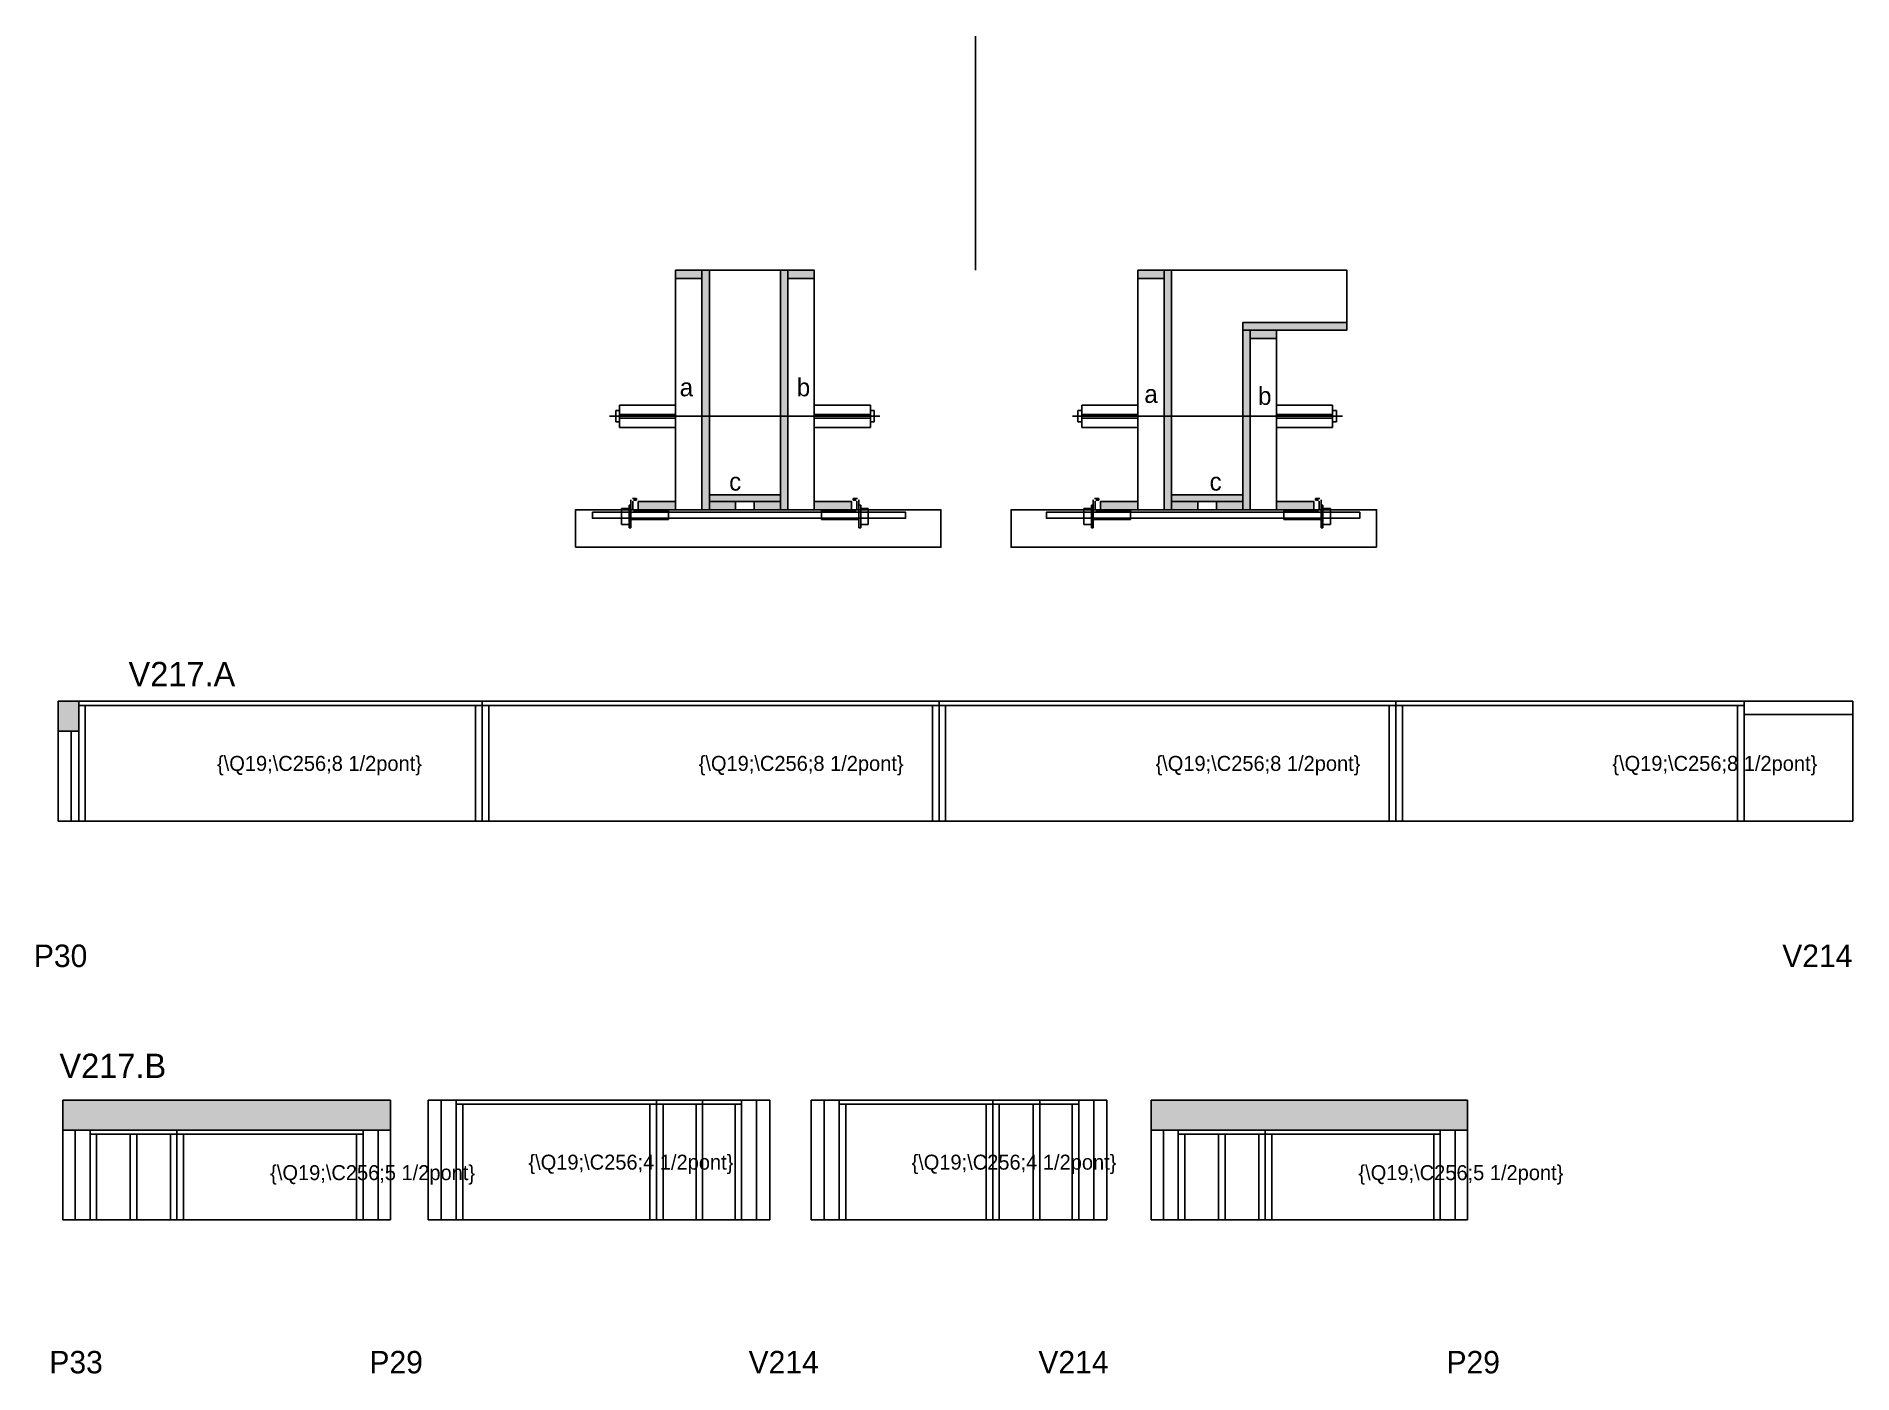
# Model space of a CAD drawing. Header units: metres. Extents: x 7768 to 8738, y 7409 to 8124.
import ezdxf

# ---------------------------------------------------------------- set-up
doc = ezdxf.new("R2010")
doc.units = ezdxf.units.M
for name, color, linetype in [('5', 7, 'Continuous'), ('barrote', 7, 'Continuous'), ('CONCRETO', 7, 'Continuous'), ('COTA', 7, 'Continuous'), ('detalhes', 7, 'Continuous'), ('Hachura', 7, 'Continuous'), ('Madeira', 7, 'Continuous'), ('Painéis', 7, 'Continuous'), ('presilha', 7, 'Continuous'), ('SARR_2.2x7', 7, 'Continuous'), ('SARR_3.5x7', 7, 'Continuous'), ('SCO-___-LAJ', 7, 'Continuous'), ('TENSOR', 7, 'Continuous'), ('texto', 7, 'Continuous'), ('Texto Seção', 7, 'Continuous')]:
    doc.layers.add(name, color=color, linetype=linetype)

msp = doc.modelspace()

# ---------------------------------------------------------------- hatches: boundary and pattern name
at = {"layer": 'COTA'}
h = msp.add_hatch(color=7, dxfattribs=at)
h.dxf.hatch_style = 1
h.paths.add_polyline_path([(7779.16, 7768.27), (7790.16, 7768.27), (7790.16, 7752.27), (7779.16, 7752.27), (7779.16, 7768.27)])
h = msp.add_hatch(color=7, dxfattribs=at)
h.dxf.hatch_style = 1
h.paths.add_polyline_path([(7956.66, 7539.18), (7956.66, 7555.18), (7956.66, 7555.18), (7781.66, 7555.18), (7781.66, 7555.18), (7781.66, 7539.18), (7781.66, 7539.18), (7956.66, 7539.18)])
h = msp.add_hatch(color=7, dxfattribs=at)
h.dxf.hatch_style = 1
h.paths.add_polyline_path([(8531.93, 7539.18), (8531.93, 7555.18), (8531.93, 7555.18), (8362.93, 7555.18), (8362.93, 7555.18), (8362.93, 7539.18), (8362.93, 7539.18), (8531.93, 7539.18)])
at = {"layer": 'Hachura'}
h = msp.add_hatch(color=7, dxfattribs=at)
h.dxf.hatch_style = 1
h.paths.add_polyline_path([(8122.99, 7994.24), (8122.99, 7998.64), (8122.99, 7998.64), (8108.99, 7998.64), (8108.99, 7998.64), (8108.99, 7994.24), (8108.99, 7994.24), (8122.99, 7994.24)])
h = msp.add_hatch(color=7, dxfattribs=at)
h.dxf.hatch_style = 1
h.paths.add_polyline_path([(8122.99, 7998.64), (8126.99, 7998.64), (8126.99, 7998.64), (8126.99, 7870.64), (8126.99, 7870.64), (8122.99, 7870.64), (8122.99, 7870.64), (8122.99, 7998.64)])
h = msp.add_hatch(color=7, dxfattribs=at)
h.dxf.hatch_style = 1
h.paths.add_polyline_path([(8168.99, 7998.64), (8164.99, 7998.64), (8164.99, 7998.64), (8164.99, 7870.64), (8164.99, 7870.64), (8168.99, 7870.64), (8168.99, 7870.64), (8168.99, 7998.64)])
h = msp.add_hatch(color=7, dxfattribs=at)
h.dxf.hatch_style = 1
h.paths.add_polyline_path([(8168.99, 7994.24), (8168.99, 7998.64), (8168.99, 7998.64), (8182.99, 7998.64), (8182.99, 7998.64), (8182.99, 7994.24), (8182.99, 7994.24), (8168.99, 7994.24)])
h = msp.add_hatch(color=7, dxfattribs=at)
h.dxf.hatch_style = 1
h.paths.add_polyline_path([(8369.89, 7994.24), (8369.89, 7998.64), (8369.89, 7998.64), (8355.89, 7998.64), (8355.89, 7998.64), (8355.89, 7994.24), (8355.89, 7994.24), (8369.89, 7994.24)])
h = msp.add_hatch(color=7, dxfattribs=at)
h.dxf.hatch_style = 1
h.paths.add_polyline_path([(8369.89, 7998.64), (8373.89, 7998.64), (8373.89, 7998.64), (8373.89, 7870.64), (8373.89, 7870.64), (8369.89, 7870.64), (8369.89, 7870.64), (8369.89, 7998.64)])
h = msp.add_hatch(color=7, dxfattribs=at)
h.dxf.hatch_style = 1
h.paths.add_polyline_path([(8415.89, 7970.64), (8411.89, 7970.64), (8411.89, 7970.64), (8411.89, 7870.64), (8411.89, 7870.64), (8415.89, 7870.64), (8415.89, 7870.64), (8415.89, 7970.64)])
h = msp.add_hatch(color=7, dxfattribs=at)
h.dxf.hatch_style = 1
h.paths.add_polyline_path([(8411.89, 7966.64), (8411.89, 7970.64), (8411.89, 7970.64), (8467.49, 7970.64), (8467.49, 7970.64), (8467.49, 7966.64), (8467.49, 7966.64), (8411.89, 7966.64)])
h = msp.add_hatch(color=7, dxfattribs=at)
h.dxf.hatch_style = 1
h.paths.add_polyline_path([(8415.89, 7962.24), (8415.89, 7966.64), (8415.89, 7966.64), (8429.89, 7966.64), (8429.89, 7966.64), (8429.89, 7962.24), (8429.89, 7962.24), (8415.89, 7962.24)])
h = msp.add_hatch(color=7, dxfattribs=at)
h.dxf.hatch_style = 1
h.paths.add_polyline_path([(8164.99, 7875.04), (8164.99, 7878.64), (8164.99, 7878.64), (8126.99, 7878.64), (8126.99, 7878.64), (8126.99, 7875.04), (8126.99, 7875.04), (8164.99, 7875.04)])
h = msp.add_hatch(color=7, dxfattribs=at)
h.dxf.hatch_style = 1
h.paths.add_polyline_path([(8373.89, 7875.04), (8373.89, 7878.64), (8373.89, 7878.64), (8411.89, 7878.64), (8411.89, 7878.64), (8411.89, 7875.04), (8411.89, 7875.04), (8373.89, 7875.04)])
h = msp.add_hatch(color=7, dxfattribs=at)
h.dxf.hatch_style = 1
h.paths.add_polyline_path([(8088.99, 7870.64), (8088.99, 7875.04), (8088.99, 7875.04), (8108.99, 7875.04), (8108.99, 7875.04), (8108.99, 7870.64), (8108.99, 7870.64), (8088.99, 7870.64)])
h = msp.add_hatch(color=7, dxfattribs=at)
h.dxf.hatch_style = 1
h.paths.add_polyline_path([(8126.99, 7870.64), (8126.99, 7875.04), (8126.99, 7875.04), (8140.99, 7875.04), (8140.99, 7875.04), (8140.99, 7870.64), (8140.99, 7870.64), (8126.99, 7870.64)])
h = msp.add_hatch(color=7, dxfattribs=at)
h.dxf.hatch_style = 1
h.paths.add_polyline_path([(8164.99, 7870.64), (8164.99, 7875.04), (8164.99, 7875.04), (8150.99, 7875.04), (8150.99, 7875.04), (8150.99, 7870.64), (8150.99, 7870.64), (8164.99, 7870.64)])
h = msp.add_hatch(color=7, dxfattribs=at)
h.dxf.hatch_style = 1
h.paths.add_polyline_path([(8202.99, 7870.64), (8202.99, 7875.04), (8202.99, 7875.04), (8182.99, 7875.04), (8182.99, 7875.04), (8182.99, 7870.64), (8182.99, 7870.64), (8202.99, 7870.64)])
h = msp.add_hatch(color=7, dxfattribs=at)
h.dxf.hatch_style = 1
h.paths.add_polyline_path([(8335.89, 7870.64), (8335.89, 7875.04), (8335.89, 7875.04), (8355.89, 7875.04), (8355.89, 7875.04), (8355.89, 7870.64), (8355.89, 7870.64), (8335.89, 7870.64)])
h = msp.add_hatch(color=7, dxfattribs=at)
h.dxf.hatch_style = 1
h.paths.add_polyline_path([(8373.89, 7870.64), (8373.89, 7875.04), (8373.89, 7875.04), (8387.89, 7875.04), (8387.89, 7875.04), (8387.89, 7870.64), (8387.89, 7870.64), (8373.89, 7870.64)])
h = msp.add_hatch(color=7, dxfattribs=at)
h.dxf.hatch_style = 1
h.paths.add_polyline_path([(8411.89, 7870.64), (8411.89, 7875.04), (8411.89, 7875.04), (8397.89, 7875.04), (8397.89, 7875.04), (8397.89, 7870.64), (8397.89, 7870.64), (8411.89, 7870.64)])
h = msp.add_hatch(color=7, dxfattribs=at)
h.dxf.hatch_style = 1
h.paths.add_polyline_path([(8449.89, 7870.64), (8449.89, 7875.04), (8449.89, 7875.04), (8429.89, 7875.04), (8429.89, 7875.04), (8429.89, 7870.64), (8429.89, 7870.64), (8449.89, 7870.64)])

# ---------------------------------------------------------------- linework, layer by layer
at = {"color": 7, "lineweight": 25}
for p, q in [((8078.99, 7926.61), (8078.99, 7914.61)), ((8078.99, 7926.61), (8108.99, 7926.61)), ((8212.99, 7926.61), (8182.99, 7926.61)), ((8212.99, 7926.61), (8212.99, 7914.61)), ((8325.89, 7926.61), (8325.89, 7914.61)), ((8325.89, 7926.61), (8355.89, 7926.61)), ((8459.89, 7926.61), (8429.89, 7926.61)), ((8459.89, 7926.61), (8459.89, 7914.61)), ((8076.99, 7923.61), (8076.99, 7917.61)), ((8076.99, 7923.61), (8078.99, 7923.61)), ((8078.99, 7917.61), (8076.99, 7917.61)), ((8108.99, 7921.61), (8078.99, 7921.61)), ((8108.99, 7919.61), (8078.99, 7919.61)), ((8182.99, 7921.61), (8212.99, 7921.61)), ((8182.99, 7919.61), (8212.99, 7919.61)), ((8212.99, 7923.61), (8214.99, 7923.61)), ((8212.99, 7917.61), (8214.99, 7917.61)), ((8214.99, 7923.61), (8214.99, 7917.61)), ((8323.89, 7923.61), (8323.89, 7917.61)), ((8325.89, 7923.61), (8323.89, 7923.61)), ((8325.89, 7917.61), (8323.89, 7917.61)), ((8355.89, 7921.61), (8325.89, 7921.61)), ((8355.89, 7919.61), (8325.89, 7919.61)), ((8429.89, 7921.61), (8459.89, 7921.61)), ((8429.89, 7919.61), (8459.89, 7919.61)), ((8461.89, 7923.61), (8459.89, 7923.61)), ((8459.89, 7917.61), (8461.89, 7917.61)), ((8461.89, 7923.61), (8461.89, 7917.61)), ((8078.99, 7914.61), (8108.99, 7914.61)), ((8212.99, 7914.61), (8182.99, 7914.61)), ((8325.89, 7914.61), (8355.89, 7914.61)), ((8459.89, 7914.61), (8429.89, 7914.61))]:
    msp.add_line(p, q, dxfattribs=at)
at = {"layer": 'barrote', "color": 7, "lineweight": 25}
for points in [[(8055.54, 7850.64), (8250.72, 7850.64), (8250.72, 7870.64), (8055.54, 7870.64)], [(8483.34, 7850.64), (8288.16, 7850.64), (8288.16, 7870.64), (8483.34, 7870.64)]]:
    msp.add_lwpolyline(points, close=True, dxfattribs=at)
at = {"layer": 'CONCRETO', "color": 7, "lineweight": 25}
for points in [[(8126.99, 7998.64), (8126.99, 7998.64), (8164.99, 7998.64), (8164.99, 7970.64), (8164.99, 7970.64), (8164.99, 7878.64), (8126.99, 7878.64), (8126.99, 7998.64)], [(8467.49, 7970.64), (8467.49, 7998.64), (8373.89, 7998.64), (8373.89, 7970.64), (8373.89, 7970.64), (8373.89, 7878.64), (8411.89, 7878.64), (8411.89, 7970.64)]]:
    msp.add_lwpolyline(points, close=True, dxfattribs=at)
at = {"layer": 'COTA', "color": 7, "lineweight": 25}
for p, q in [((7779.16, 7752.27), (7779.16, 7768.27)), ((7779.16, 7768.27), (7790.16, 7768.27)), ((7781.66, 7539.18), (7781.66, 7555.18)), ((7781.66, 7555.18), (7956.66, 7555.18)), ((7956.66, 7555.18), (7956.66, 7539.18)), ((8362.93, 7539.18), (8362.93, 7555.18)), ((8362.93, 7555.18), (8531.93, 7555.18)), ((8531.93, 7555.18), (8531.93, 7539.18))]:
    msp.add_line(p, q, dxfattribs=at)
at = {"layer": 'Defpoints', "color": 7, "lineweight": 25}
msp.add_line((8269.22, 7998.64), (8269.22, 8123.64), dxfattribs=at)
at = {"layer": 'Madeira', "color": 7, "lineweight": 25}
for points in [[(8122.99, 7994.24), (8122.99, 7998.64), (8108.99, 7998.64), (8108.99, 7994.24)], [(8122.99, 7998.64), (8108.99, 7998.64), (8108.99, 7870.64), (8122.99, 7870.64)], [(8168.99, 7994.24), (8168.99, 7998.64), (8182.99, 7998.64), (8182.99, 7994.24)], [(8168.99, 7998.64), (8182.99, 7998.64), (8182.99, 7870.64), (8168.99, 7870.64)], [(8369.89, 7994.24), (8369.89, 7998.64), (8355.89, 7998.64), (8355.89, 7994.24)], [(8369.89, 7998.64), (8355.89, 7998.64), (8355.89, 7870.64), (8369.89, 7870.64)], [(8415.89, 7962.24), (8415.89, 7966.64), (8429.89, 7966.64), (8429.89, 7962.24)], [(8415.89, 7966.64), (8429.89, 7966.64), (8429.89, 7870.64), (8415.89, 7870.64)], [(8088.99, 7870.64), (8088.99, 7875.04), (8108.99, 7875.04), (8108.99, 7870.64)], [(8126.99, 7870.64), (8126.99, 7875.04), (8140.99, 7875.04), (8140.99, 7870.64)], [(8164.99, 7870.64), (8164.99, 7875.04), (8150.99, 7875.04), (8150.99, 7870.64)], [(8202.99, 7870.64), (8202.99, 7875.04), (8182.99, 7875.04), (8182.99, 7870.64)], [(8335.89, 7870.64), (8335.89, 7875.04), (8355.89, 7875.04), (8355.89, 7870.64)], [(8373.89, 7870.64), (8373.89, 7875.04), (8387.89, 7875.04), (8387.89, 7870.64)], [(8411.89, 7870.64), (8411.89, 7875.04), (8397.89, 7875.04), (8397.89, 7870.64)], [(8449.89, 7870.64), (8449.89, 7875.04), (8429.89, 7875.04), (8429.89, 7870.64)]]:
    msp.add_lwpolyline(points, close=True, dxfattribs=at)
at = {"layer": 'Painéis', "color": 7, "lineweight": 25}
for p, q in [((8737.66, 7768.27), (7790.16, 7768.27)), ((7790.16, 7752.27), (7790.16, 7768.27)), ((8005.66, 7704.27), (8005.66, 7768.27)), ((8249.66, 7704.27), (8249.66, 7768.27)), ((8493.66, 7704.27), (8493.66, 7768.27)), ((8737.66, 7704.27), (8737.66, 7768.27)), ((7779.16, 7704.27), (7779.16, 7752.27)), ((7779.16, 7752.27), (7790.16, 7752.27)), ((8737.66, 7704.27), (7779.16, 7704.27)), ((8159.25, 7555.18), (7976.75, 7555.18)), ((7976.75, 7491.18), (7976.75, 7555.18)), ((8098.75, 7491.18), (8098.75, 7555.18)), ((8159.25, 7491.18), (8159.25, 7555.18)), ((8339.33, 7555.18), (8181.33, 7555.18)), ((8181.33, 7491.18), (8181.33, 7555.18)), ((8278.33, 7491.18), (8278.33, 7555.18)), ((8339.33, 7491.18), (8339.33, 7555.18)), ((7781.66, 7539.18), (7956.66, 7539.18)), ((7781.66, 7491.18), (7781.66, 7539.18)), ((7842.66, 7491.18), (7842.66, 7539.18)), ((7956.66, 7491.18), (7956.66, 7539.18)), ((8362.93, 7539.18), (8531.93, 7539.18)), ((8362.93, 7491.18), (8362.93, 7539.18)), ((8423.93, 7491.18), (8423.93, 7539.18)), ((8531.93, 7491.18), (8531.93, 7539.18)), ((7781.66, 7491.18), (7956.66, 7491.18)), ((8159.25, 7491.18), (7976.75, 7491.18)), ((8339.33, 7491.18), (8181.33, 7491.18)), ((8362.93, 7491.18), (8531.93, 7491.18))]:
    msp.add_line(p, q, dxfattribs=at)
for points in [[(8122.99, 7998.64), (8126.99, 7998.64), (8126.99, 7870.64), (8122.99, 7870.64)], [(8168.99, 7998.64), (8164.99, 7998.64), (8164.99, 7870.64), (8168.99, 7870.64)], [(8369.89, 7998.64), (8373.89, 7998.64), (8373.89, 7870.64), (8369.89, 7870.64)], [(8411.89, 7966.64), (8411.89, 7970.64), (8467.49, 7970.64), (8467.49, 7966.64)], [(8415.89, 7966.64), (8411.89, 7966.64), (8411.89, 7870.64), (8415.89, 7870.64)], [(8164.99, 7875.04), (8164.99, 7878.64), (8126.99, 7878.64), (8126.99, 7875.04)], [(8373.89, 7875.04), (8373.89, 7878.64), (8411.89, 7878.64), (8411.89, 7875.04)]]:
    msp.add_lwpolyline(points, close=True, dxfattribs=at)
at = {"layer": 'presilha', "color": 7, "lineweight": 25}
for p, q in [((8080.13, 7871.34), (8084.13, 7871.34)), ((8080.13, 7871.34), (8080.13, 7862.68)), ((8084.13, 7873.01), (8085.13, 7873.01)), ((8084.13, 7861.01), (8084.13, 7873.01)), ((8084.13, 7871.34), (8084.13, 7862.68)), ((8085.13, 7869.77), (8085.13, 7875.92)), ((8085.13, 7873.01), (8085.13, 7861.01)), ((8088.13, 7876.68), (8085.89, 7876.68)), ((8086.13, 7870.39), (8086.13, 7875.3)), ((8088.13, 7875.68), (8086.51, 7875.68)), ((8105.13, 7870.01), (8086.51, 7870.01)), ((8088.13, 7876.68), (8088.13, 7875.68)), ((8105.13, 7870.01), (8105.13, 7865.41)), ((8186.86, 7870.01), (8186.86, 7865.41)), ((8186.86, 7870.01), (8205.48, 7870.01)), ((8203.86, 7876.68), (8203.86, 7875.68)), ((8203.86, 7876.68), (8206.1, 7876.68)), ((8203.86, 7875.68), (8205.48, 7875.68)), ((8205.86, 7870.39), (8205.86, 7875.3)), ((8206.86, 7869.77), (8206.86, 7875.92)), ((8207.86, 7873.01), (8206.86, 7873.01)), ((8206.86, 7873.01), (8206.86, 7861.01)), ((8207.86, 7861.01), (8207.86, 7873.01)), ((8211.86, 7871.34), (8207.86, 7871.34)), ((8207.86, 7871.34), (8207.86, 7862.68)), ((8211.86, 7871.34), (8211.86, 7862.68)), ((8327.02, 7871.34), (8331.02, 7871.34)), ((8327.02, 7871.34), (8327.02, 7862.68)), ((8331.02, 7873.01), (8332.02, 7873.01)), ((8331.02, 7861.01), (8331.02, 7873.01)), ((8331.02, 7871.34), (8331.02, 7862.68)), ((8332.02, 7869.77), (8332.02, 7875.92)), ((8332.02, 7873.01), (8332.02, 7861.01)), ((8335.02, 7876.68), (8332.78, 7876.68)), ((8333.02, 7870.39), (8333.02, 7875.3)), ((8335.02, 7875.68), (8333.4, 7875.68)), ((8352.02, 7870.01), (8333.4, 7870.01)), ((8335.02, 7876.68), (8335.02, 7875.68)), ((8352.02, 7870.01), (8352.02, 7865.41)), ((8433.75, 7870.01), (8433.75, 7865.41)), ((8433.75, 7870.01), (8452.37, 7870.01)), ((8450.75, 7876.68), (8450.75, 7875.68)), ((8450.75, 7876.68), (8452.99, 7876.68)), ((8450.75, 7875.68), (8452.37, 7875.68)), ((8452.75, 7870.39), (8452.75, 7875.3)), ((8453.75, 7869.77), (8453.75, 7875.92)), ((8454.75, 7873.01), (8453.75, 7873.01)), ((8453.75, 7873.01), (8453.75, 7861.01)), ((8454.75, 7861.01), (8454.75, 7873.01)), ((8458.75, 7871.34), (8454.75, 7871.34)), ((8454.75, 7871.34), (8454.75, 7862.68)), ((8458.75, 7871.34), (8458.75, 7862.68)), ((8084.13, 7862.68), (8080.13, 7862.68)), ((8085.13, 7861.01), (8084.13, 7861.01)), ((8105.13, 7865.41), (8085.13, 7865.41)), ((8186.86, 7865.41), (8206.86, 7865.41)), ((8206.86, 7861.01), (8207.86, 7861.01)), ((8207.86, 7862.68), (8211.86, 7862.68)), ((8331.02, 7862.68), (8327.02, 7862.68)), ((8332.02, 7861.01), (8331.02, 7861.01)), ((8352.02, 7865.41), (8332.02, 7865.41)), ((8433.75, 7865.41), (8453.75, 7865.41)), ((8453.75, 7861.01), (8454.75, 7861.01)), ((8454.75, 7862.68), (8458.75, 7862.68))]:
    msp.add_line(p, q, dxfattribs=at)
at = {"layer": 'SARR_2.2x7', "color": 7, "lineweight": 25}
for p, q in [((8005.66, 7766.07), (7790.16, 7766.07)), ((8249.66, 7766.07), (8005.66, 7766.07)), ((8493.66, 7766.07), (8249.66, 7766.07)), ((8679.66, 7766.07), (8493.66, 7766.07)), ((8737.66, 7761.27), (8679.66, 7761.27)), ((7786.16, 7704.27), (7786.16, 7752.27)), ((7983.75, 7491.18), (7983.75, 7555.18)), ((8098.75, 7552.98), (7991.75, 7552.98)), ((8144.25, 7552.98), (8098.75, 7552.98)), ((8152.25, 7491.18), (8152.25, 7555.18)), ((8188.33, 7491.18), (8188.33, 7555.18)), ((8278.33, 7552.98), (8196.33, 7552.98)), ((8324.33, 7552.98), (8278.33, 7552.98)), ((8332.33, 7491.18), (8332.33, 7555.18)), ((7788.22, 7491.18), (7788.22, 7539.18)), ((7950.11, 7491.18), (7950.11, 7539.18)), ((8369.48, 7491.18), (8369.48, 7539.18)), ((8525.37, 7491.18), (8525.37, 7539.18)), ((7796.22, 7536.98), (7842.66, 7536.98)), ((7842.66, 7536.98), (7942.11, 7536.98)), ((8377.48, 7536.98), (8423.93, 7536.98)), ((8423.93, 7536.98), (8517.37, 7536.98))]:
    msp.add_line(p, q, dxfattribs=at)
at = {"layer": 'SARR_3.5x7', "color": 7, "lineweight": 25}
for p, q in [((7790.16, 7768.27), (7790.16, 7704.27)), ((7793.66, 7766.07), (7793.66, 7704.27)), ((8002.16, 7766.07), (8002.16, 7704.27)), ((8005.66, 7766.07), (8005.66, 7704.27)), ((8009.16, 7766.07), (8009.16, 7704.27)), ((8246.16, 7766.07), (8246.16, 7704.27)), ((8249.66, 7766.07), (8249.66, 7704.27)), ((8253.16, 7766.07), (8253.16, 7704.27)), ((8490.16, 7766.07), (8490.16, 7704.27)), ((8493.66, 7766.07), (8493.66, 7704.27)), ((8497.16, 7766.07), (8497.16, 7704.27)), ((8676.16, 7766.07), (8676.16, 7704.27)), ((8679.66, 7768.27), (8679.66, 7704.27)), ((8493.66, 7704.27), (8490.16, 7704.27)), ((8497.16, 7704.27), (8493.66, 7704.27)), ((8679.66, 7704.27), (8676.16, 7704.27)), ((7991.75, 7555.18), (7991.75, 7491.18)), ((7995.25, 7552.98), (7995.25, 7491.18)), ((8095.25, 7552.98), (8095.25, 7491.18)), ((8098.75, 7552.98), (8098.75, 7491.18)), ((8102.25, 7552.98), (8102.25, 7491.18)), ((8119.9, 7552.98), (8119.9, 7491.18)), ((8123.4, 7555.18), (8123.4, 7491.18)), ((8140.75, 7552.98), (8140.75, 7491.18)), ((8144.25, 7555.18), (8144.25, 7491.18)), ((8196.33, 7555.18), (8196.33, 7491.18)), ((8199.83, 7552.98), (8199.83, 7491.18)), ((8274.83, 7552.98), (8274.83, 7491.18)), ((8278.33, 7552.98), (8278.33, 7491.18)), ((8281.83, 7552.98), (8281.83, 7491.18)), ((8299.98, 7552.98), (8299.98, 7491.18)), ((8303.48, 7555.18), (8303.48, 7491.18)), ((8320.83, 7552.98), (8320.83, 7491.18)), ((8324.33, 7555.18), (8324.33, 7491.18)), ((7796.22, 7539.18), (7796.22, 7491.18)), ((7942.11, 7539.18), (7942.11, 7491.18)), ((8377.48, 7539.18), (8377.48, 7491.18)), ((8517.37, 7539.18), (8517.37, 7491.18)), ((7799.72, 7536.98), (7799.72, 7491.18)), ((7817.66, 7536.98), (7817.66, 7491.18)), ((7821.16, 7536.98), (7821.16, 7491.18)), ((7839.16, 7536.98), (7839.16, 7491.18)), ((7842.66, 7536.98), (7842.66, 7491.18)), ((7846.16, 7536.98), (7846.16, 7491.18)), ((7938.61, 7536.98), (7938.61, 7491.18)), ((8380.98, 7536.98), (8380.98, 7491.18)), ((8398.93, 7536.98), (8398.93, 7491.18)), ((8402.43, 7536.98), (8402.43, 7491.18)), ((8420.43, 7536.98), (8420.43, 7491.18)), ((8423.93, 7536.98), (8423.93, 7491.18)), ((8427.43, 7536.98), (8427.43, 7491.18)), ((8513.87, 7536.98), (8513.87, 7491.18)), ((7839.16, 7491.18), (7842.66, 7491.18)), ((7842.66, 7491.18), (7846.16, 7491.18)), ((7991.75, 7491.18), (7995.25, 7491.18)), ((8144.25, 7491.18), (8140.75, 7491.18)), ((8324.33, 7491.18), (8320.83, 7491.18)), ((8420.43, 7491.18), (8423.93, 7491.18)), ((8423.93, 7491.18), (8427.43, 7491.18))]:
    msp.add_line(p, q, dxfattribs=at)
at = {"layer": 'SCO-___-LAJ', "color": 7, "lineweight": 25}
for points in [[(8064.54, 7869.31), (8231.85, 7869.31), (8231.85, 7866.11), (8064.54, 7866.11)], [(8474.34, 7869.31), (8307.03, 7869.31), (8307.03, 7866.11), (8474.34, 7866.11)]]:
    msp.add_lwpolyline(points, close=True, dxfattribs=at)
at = {"layer": 'TENSOR', "color": 7, "lineweight": 25}
for p, q in [((8217.99, 7920.61), (8073.69, 7920.61)), ((8320.89, 7920.61), (8465.19, 7920.61))]:
    msp.add_line(p, q, dxfattribs=at)

# ---------------------------------------------------------------- texts
at = {"layer": '5', "color": 7, "lineweight": 25}
for s, p in [('P30', (7766.21, 7626.27)), ('V214', (8700.05, 7626.27)), ('P33', (7774.49, 7409.13)), ('P29', (7945.45, 7409.13)), ('V214', (8147.96, 7409.13)), ('V214', (8302.74, 7409.13)), ('P29', (8520.72, 7409.13))]:
    msp.add_text(s, height=12, dxfattribs=at).set_placement(p)
at = {"layer": 'detalhes', "color": 7, "lineweight": 25}
for s, p in [('a', (8111.17, 7931.28)), ('b', (8173.71, 7931.27)), ('b', (8420.09, 7926.67)), ('a', (8359.34, 7927.73)), ('c', (8137.59, 7880.88)), ('c', (8394.18, 7880.88))]:
    msp.add_text(s, height=9.6, dxfattribs=at).set_placement(p)
at = {"layer": 'texto', "color": 7, "lineweight": 25}
for s, p in [('{\\Q19;\\C256;8 1/2pont}', (7864.04, 7731.09)), ('{\\Q19;\\C256;8 1/2pont}', (8121.3, 7731.09)), ('{\\Q19;\\C256;8 1/2pont}', (8365.3, 7731.09)), ('{\\Q19;\\C256;8 1/2pont}', (8609.3, 7731.09)), ('{\\Q19;\\C256;5 1/2pont}', (7892.42, 7512.4)), ('{\\Q19;\\C256;4 1/2pont}', (8030.38, 7518)), ('{\\Q19;\\C256;4 1/2pont}', (8234.97, 7518)), ('{\\Q19;\\C256;5 1/2pont}', (8473.69, 7512.4))]:
    msp.add_text(s, height=8, dxfattribs=at).set_placement(p)
at = {"layer": 'Texto Seção', "color": 7, "lineweight": 25}
for s, p in [('V217.A', (7816.77, 7776.32)), ('V217.B', (7779.87, 7566.98))]:
    msp.add_text(s, height=13, dxfattribs=at).set_placement(p)

doc.saveas('drawing.dxf')
